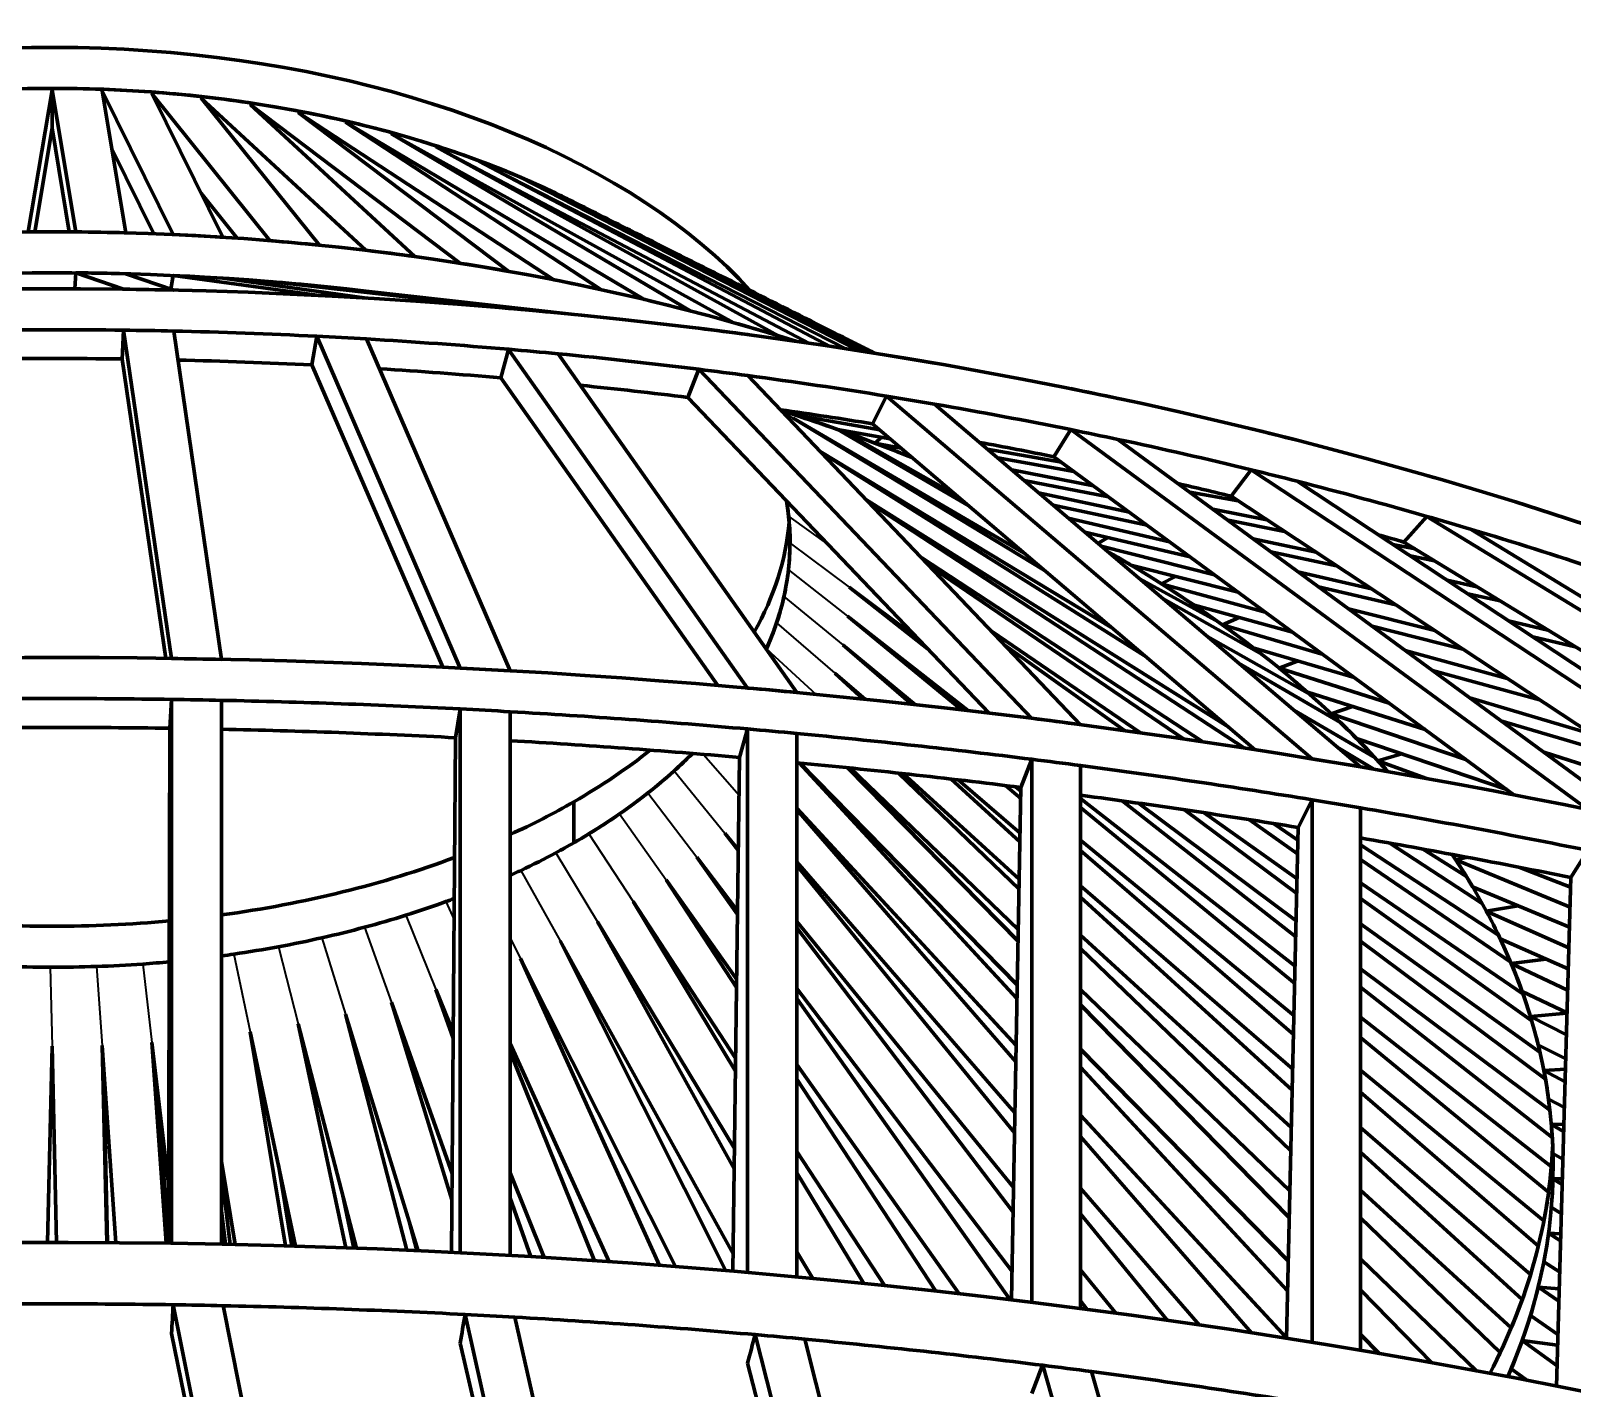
# Model space of a CAD drawing. Header units: inches. Extents: x -0.1 to 57.6, y -5.7 to 33.1.
# Drawn here: x 42.706 to 45.13, y 12.828 to 14.963 of the extents above; entities that cross this region are included whole.
import ezdxf

# ---------------------------------------------------------------- set-up
doc = ezdxf.new("R2010")
doc.units = ezdxf.units.IN
doc.header["$LTSCALE"] = 0.75
doc.header["$MEASUREMENT"] = 0
doc.layers.add('Visible', color=7, linetype='Continuous', lineweight=70)
doc.layers.add('Visible Narrow', color=7, linetype='Continuous', lineweight=35)

msp = doc.modelspace()

# ---------------------------------------------------------------- linework, layer by layer
at = {"layer": 'Visible', "extrusion": (0, 0.817547, -0.575862)}
for p, q in [((42.7394, 14.8696), (42.7021, 14.6464)), ((42.7394, 14.8696), (42.7766, 14.6464)), ((42.7394, 14.8094), (42.7394, 14.8696)), ((42.8181, 14.8682), (42.9297, 14.6423)), ((42.8181, 14.8682), (42.8553, 14.645)), ((42.8965, 14.8639), (43.082, 14.6327)), ((42.8965, 14.8639), (43.0081, 14.638)), ((42.9742, 14.8568), (43.233, 14.6175)), ((42.9742, 14.8568), (43.1598, 14.6256)), ((43.0511, 14.8469), (43.382, 14.597)), ((43.0511, 14.8469), (43.3099, 14.6076)), ((43.1267, 14.8343), (43.5285, 14.5711)), ((43.1267, 14.8343), (43.4577, 14.5843)), ((43.2008, 14.8189), (43.6719, 14.5399)), ((43.2008, 14.8189), (43.6026, 14.5557)), ((42.7394, 14.8094), (42.7122, 14.6465)), ((42.7394, 14.8094), (42.7666, 14.6465)), ((43.273, 14.8009), (43.8116, 14.5036)), ((43.273, 14.8009), (43.7442, 14.5219)), ((42.8332, 14.7773), (42.8994, 14.6436)), ((43.3432, 14.7803), (43.9298, 14.4714)), ((43.3432, 14.7803), (43.8818, 14.483)), ((43.411, 14.7572), (43.9865, 14.463)), ((43.411, 14.7572), (43.9631, 14.4665)), ((43.4761, 14.7318), (44.0203, 14.4577)), ((43.4761, 14.7318), (44.0084, 14.4595)), ((42.9739, 14.7073), (43.0307, 14.6365)), ((43.5383, 14.704), (44.0334, 14.4556)), ((43.5383, 14.704), (44.0305, 14.4561)), ((42.7753, 14.557), (42.7766, 14.5821)), ((42.852, 14.5563), (42.7766, 14.5821)), ((42.9307, 14.5549), (42.8553, 14.5806)), ((42.9262, 14.5564), (42.9297, 14.5779)), ((43.1556, 14.5468), (42.9297, 14.5779)), ((43.234, 14.5425), (43.0081, 14.5737)), ((43.0808, 14.5636), (43.082, 14.5683)), ((43.4575, 14.5262), (43.082, 14.5683)), ((43.5353, 14.5191), (43.1598, 14.5612)), ((43.233, 14.553), (43.233, 14.5532)), ((43.5604, 14.5167), (43.233, 14.5532)), ((42.8496, 14.4466), (42.852, 14.4919)), ((42.8496, 14.4466), (42.852, 14.4919)), ((42.9274, 13.9756), (42.852, 14.4919)), ((42.9274, 13.9756), (42.852, 14.4919)), ((43.0061, 13.9742), (42.9307, 14.4905)), ((43.0061, 13.9742), (42.9307, 14.4905)), ((43.1482, 14.4372), (43.1556, 14.4824)), ((43.1482, 14.4372), (43.1556, 14.4824)), ((43.3815, 13.9606), (43.1556, 14.4824)), ((43.3815, 13.9606), (43.1556, 14.4824)), ((43.4598, 13.9563), (43.234, 14.4781)), ((43.4598, 13.9563), (43.234, 14.4781)), ((43.4452, 14.4171), (43.4575, 14.4618)), ((43.4452, 14.4171), (43.4575, 14.4618)), ((43.833, 13.9292), (43.4575, 14.4618)), ((43.833, 13.9292), (43.4575, 14.4618)), ((43.9107, 13.9221), (43.5353, 14.4548)), ((43.9107, 13.9221), (43.5353, 14.4548)), ((42.9183, 13.9758), (42.8496, 14.4466)), ((42.9183, 13.9758), (42.8496, 14.4466)), ((43.3539, 13.962), (43.1482, 14.4372)), ((43.3539, 13.962), (43.1482, 14.4372)), ((43.7394, 14.3862), (43.7566, 14.4304)), ((43.7394, 14.3862), (43.7566, 14.4304)), ((44.2802, 13.8815), (43.7566, 14.4304)), ((44.2802, 13.8815), (43.7566, 14.4304)), ((43.7862, 13.9332), (43.4452, 14.4171)), ((43.7862, 13.9332), (43.4452, 14.4171)), ((44.357, 13.8716), (43.8334, 14.4206)), ((44.357, 13.8716), (43.8334, 14.4206)), ((44.2129, 13.8898), (43.7394, 14.3862)), ((44.2129, 13.8898), (43.7394, 14.3862)), ((44.0297, 14.3447), (44.0517, 14.3883)), ((44.0297, 14.3447), (44.0517, 14.3883)), ((44.7213, 13.8178), (44.0517, 14.3883)), ((44.7213, 13.8178), (44.0517, 14.3883)), ((44.7969, 13.8051), (44.1273, 14.3756)), ((44.7969, 13.8051), (44.1273, 14.3756)), ((43.9048, 14.3534), (44.2998, 14.1146)), ((43.9048, 14.3534), (44.2683, 14.1414)), ((43.907, 14.3589), (43.9112, 14.363)), ((44.041, 14.3351), (43.907, 14.3589)), ((44.0574, 14.3212), (43.9748, 14.3359)), ((43.9751, 14.3358), (44.1814, 14.2155)), ((43.9845, 14.3324), (44.1609, 14.233)), ((44.6313, 13.8322), (44.0297, 14.3447)), ((44.6313, 13.8322), (44.0297, 14.3447)), ((44.3149, 14.2929), (44.3416, 14.3355)), ((44.3149, 14.2929), (44.3416, 14.3355)), ((45.1545, 13.7382), (44.3416, 14.3355)), ((45.1545, 13.7382), (44.3416, 14.3355)), ((44.0335, 14.3144), (44.0442, 14.3235)), ((44.0748, 14.3063), (44.0335, 14.3144)), ((44.3267, 14.2842), (44.2102, 14.305)), ((45.2286, 13.7228), (44.4156, 14.3202)), ((45.2286, 13.7228), (44.4156, 14.3202)), ((43.9475, 14.301), (44.4069, 14.0233)), ((43.9484, 14.3001), (44.457, 13.9806)), ((44.3464, 14.2697), (44.2266, 14.291)), ((45.0385, 13.7612), (44.3149, 14.2929)), ((45.0385, 13.7612), (44.3149, 14.2929)), ((44.3771, 14.2471), (44.2486, 14.2723)), ((44.4008, 14.2298), (44.268, 14.2558)), ((44.5939, 14.2308), (44.6251, 14.2724)), ((44.5939, 14.2308), (44.6251, 14.2724)), ((45.5783, 13.6431), (44.6251, 14.2724)), ((45.5783, 13.6431), (44.6251, 14.2724)), ((45.6506, 13.6251), (44.6974, 14.2544)), ((45.6506, 13.6251), (44.6974, 14.2544)), ((44.4336, 14.2057), (44.2909, 14.2362)), ((44.6046, 14.2237), (44.5285, 14.2373)), ((45.4308, 13.6782), (44.5939, 14.2308)), ((45.4308, 13.6782), (44.5939, 14.2308)), ((44.0191, 14.2259), (44.5898, 13.8675)), ((44.0234, 14.2214), (44.6148, 13.8347)), ((44.4614, 14.1853), (44.3136, 14.2169)), ((44.65, 14.1937), (44.5651, 14.2103)), ((44.4967, 14.1593), (44.3376, 14.1964)), ((44.6774, 14.1756), (44.5888, 14.193)), ((44.8655, 14.1588), (44.9013, 14.1992)), ((44.8655, 14.1588), (44.9013, 14.1992)), ((45.9909, 13.5329), (44.9013, 14.1992)), ((45.9909, 13.5329), (44.9013, 14.1992)), ((44.529, 14.1356), (44.3638, 14.1741)), ((44.3842, 14.1567), (44.3998, 14.1657)), ((44.7272, 14.1428), (44.6282, 14.164)), ((45.8035, 13.5852), (44.8655, 14.1588)), ((45.8035, 13.5852), (44.8655, 14.1588)), ((46.061, 13.5123), (44.9714, 14.1786)), ((46.061, 13.5123), (44.9714, 14.1786)), ((44.1071, 14.1337), (44.5491, 13.8447)), ((44.5675, 14.1073), (44.3893, 14.1524)), ((44.7596, 14.1214), (44.656, 14.1436)), ((44.8829, 14.1482), (44.848, 14.155)), ((44.9135, 14.1294), (44.8754, 14.1369)), ((44.1176, 14.1226), (44.5186, 13.8492)), ((44.6048, 14.0798), (44.4362, 14.1226)), ((44.8145, 14.0851), (44.6988, 14.1121)), ((43.9928, 14.0877), (44.1163, 13.991)), ((43.9928, 14.0877), (44.1016, 14.0065)), ((44.45, 14.1007), (44.5743, 14.0327)), ((44.4838, 14.0933), (44.5064, 14.1048)), ((44.6474, 14.0485), (44.4838, 14.0933)), ((44.8525, 14.0601), (44.7311, 14.0884)), ((44.9803, 14.0886), (44.9333, 14.0986)), ((44.4861, 14.0699), (44.6426, 13.9817)), ((44.6903, 14.017), (44.5359, 14.0593)), ((45.0167, 14.0663), (44.9658, 14.0772)), ((43.9903, 14.0423), (44.1698, 13.8948)), ((43.9903, 14.0423), (44.1805, 13.8936)), ((44.5803, 14.0285), (44.6062, 14.0401)), ((44.9139, 14.0195), (44.778, 14.0539)), ((45.0917, 14.0204), (45.03, 14.0348)), ((44.2169, 14.0185), (44.4511, 13.8588)), ((44.7383, 13.9818), (44.5803, 14.0285)), ((44.958, 13.9904), (44.8153, 14.0265)), ((43.9829, 13.9972), (44.091, 13.9037)), ((43.9829, 13.9972), (44.0975, 13.903)), ((44.2382, 13.9962), (44.426, 13.8623)), ((44.5564, 14.01), (44.7179, 13.919)), ((44.7874, 13.9457), (44.6285, 13.9926)), ((45.0277, 13.9444), (44.8673, 13.9883)), ((45.1346, 13.9942), (45.0679, 14.0098)), ((44.6052, 13.9685), (44.7657, 13.8749)), ((44.6694, 13.9602), (44.699, 13.9718)), ((43.9706, 13.9524), (44.0151, 13.9118)), ((43.9706, 13.9524), (44.0179, 13.9115)), ((44.8424, 13.9053), (44.6694, 13.9602)), ((45.0788, 13.9106), (44.9102, 13.9568)), ((44.8986, 13.864), (44.7137, 13.9227)), ((45.1594, 13.8574), (44.9689, 13.9137)), ((42.9274, 13.9113), (42.9249, 13.8659)), ((42.9249, 13.8659), (42.9274, 13.9113)), ((42.9274, 13.9113), (42.9249, 13.8659)), ((42.9274, 13.9113), (42.9249, 13.8659)), ((42.9274, 13.9113), (42.9249, 13.8659)), ((42.9274, 13.9113), (42.9274, 13.056)), ((42.9274, 13.9113), (42.9274, 13.056)), ((42.9274, 13.9113), (42.9274, 13.056)), ((42.9274, 13.9113), (42.9274, 13.056)), ((42.9274, 13.9113), (42.9274, 13.056)), ((43.0061, 13.9098), (43.0061, 13.0546)), ((43.0061, 13.9098), (43.0061, 13.0546)), ((43.0061, 13.9098), (43.0061, 13.0546)), ((43.0061, 13.9098), (43.0061, 13.0546)), ((43.0061, 13.9098), (43.0061, 13.0546)), ((43.3815, 13.8962), (43.374, 13.8511)), ((43.374, 13.8511), (43.3815, 13.8962)), ((43.3815, 13.8962), (43.374, 13.8511)), ((43.3815, 13.8962), (43.374, 13.8511)), ((43.3815, 13.8962), (43.374, 13.8511)), ((43.3815, 13.8962), (43.3815, 13.0412)), ((43.3815, 13.8962), (43.3815, 13.0412)), ((43.3815, 13.8962), (43.3815, 13.0412)), ((43.3815, 13.8962), (43.3815, 13.0412)), ((43.3815, 13.8962), (43.3815, 13.0412)), ((43.4598, 13.892), (43.4598, 13.0369)), ((43.4598, 13.892), (43.4598, 13.0369)), ((43.4598, 13.892), (43.4598, 13.0369)), ((43.4598, 13.892), (43.4598, 13.0369)), ((43.4598, 13.892), (43.4598, 13.0369)), ((44.6921, 13.8944), (44.8196, 13.8201)), ((44.7509, 13.8889), (44.7844, 13.9003)), ((42.9249, 13.8659), (42.9228, 13.0561)), ((42.9249, 13.8659), (42.9228, 13.0561)), ((42.9249, 13.8659), (42.9228, 13.0561)), ((42.9249, 13.8659), (42.9228, 13.0561)), ((42.9249, 13.8659), (42.9228, 13.0561)), ((44.3569, 13.8717), (44.357, 13.8716)), ((44.963, 13.8167), (44.7509, 13.8889)), ((45.2185, 13.8184), (45.018, 13.8776)), ((43.374, 13.8511), (43.3677, 13.0418)), ((43.374, 13.8511), (43.3677, 13.0418)), ((43.374, 13.8511), (43.3677, 13.0418)), ((43.374, 13.8511), (43.3677, 13.0418)), ((43.374, 13.8511), (43.3677, 13.0418)), ((43.833, 13.8648), (43.8206, 13.82)), ((43.8206, 13.82), (43.833, 13.8648)), ((43.833, 13.8648), (43.8206, 13.82)), ((43.833, 13.8648), (43.8206, 13.82)), ((43.833, 13.8648), (43.8206, 13.82)), ((43.833, 13.8648), (43.833, 13.0101)), ((43.833, 13.8648), (43.833, 13.0101)), ((43.833, 13.8648), (43.833, 13.0101)), ((43.833, 13.8648), (43.833, 13.0101)), ((43.833, 13.8648), (43.833, 13.0101)), ((43.9107, 13.8577), (43.9107, 13.0031)), ((43.9107, 13.8577), (43.9107, 13.0031)), ((43.9107, 13.8577), (43.9107, 13.0031)), ((43.9107, 13.8577), (43.9107, 13.0031)), ((43.9107, 13.8577), (43.9107, 13.0031)), ((45.0274, 13.7694), (44.791, 13.8499)), ((43.8206, 13.82), (43.8101, 13.0121)), ((43.8206, 13.82), (43.8101, 13.0121)), ((43.8206, 13.82), (43.8101, 13.0121)), ((43.8206, 13.82), (43.8101, 13.0121)), ((43.8206, 13.82), (43.8101, 13.0121)), ((44.2802, 13.8171), (44.263, 13.7729)), ((44.263, 13.7729), (44.2802, 13.8171)), ((44.2802, 13.8171), (44.263, 13.7729)), ((44.2802, 13.8171), (44.263, 13.7729)), ((44.2802, 13.8171), (44.263, 13.7729)), ((44.2802, 13.8171), (44.2802, 12.9629)), ((44.2802, 13.8171), (44.2802, 12.9629)), ((44.2802, 13.8171), (44.2802, 12.9629)), ((44.2802, 13.8171), (44.2802, 12.9629)), ((44.2802, 13.8171), (44.2802, 12.9629)), ((44.7602, 13.8364), (44.8179, 13.8015)), ((44.8245, 13.8147), (44.8619, 13.8257)), ((45.3134, 13.7557), (45.0853, 13.8282)), ((43.9145, 13.8114), (44.2569, 13.4411)), ((43.9152, 13.8113), (44.2573, 13.4627)), ((43.9911, 13.8038), (44.2586, 13.5312)), ((43.995, 13.8034), (44.2589, 13.5494)), ((44.0705, 13.7954), (44.2601, 13.613)), ((44.078, 13.7946), (44.2603, 13.6284)), ((44.357, 13.8073), (44.357, 12.9532)), ((44.357, 13.8073), (44.357, 12.9532)), ((44.357, 13.8073), (44.357, 12.9532)), ((44.357, 13.8073), (44.357, 12.9532)), ((44.357, 13.8073), (44.357, 12.9532)), ((44.9011, 13.7868), (44.8245, 13.8147)), ((44.153, 13.7862), (44.2614, 13.6874)), ((44.1644, 13.7848), (44.2617, 13.7008)), ((44.2389, 13.7759), (44.2627, 13.7554)), ((44.263, 13.7729), (44.2483, 12.9669)), ((44.263, 13.7729), (44.2483, 12.9669)), ((44.263, 13.7729), (44.2483, 12.9669)), ((44.263, 13.7729), (44.2483, 12.9669)), ((44.263, 13.7729), (44.2483, 12.9669)), ((44.2547, 13.7739), (44.2629, 13.7672)), ((43.5601, 13.7503), (43.5601, 13.6859)), ((43.5601, 13.7503), (43.5601, 13.6859)), ((44.357, 13.7555), (44.6942, 13.4918)), ((44.4221, 13.7518), (44.6953, 13.5382)), ((44.4478, 13.7482), (44.6959, 13.5632)), ((44.7213, 13.7534), (44.6993, 13.7098)), ((44.6993, 13.7098), (44.7213, 13.7534)), ((44.7213, 13.7534), (44.6993, 13.7098)), ((44.7213, 13.7534), (44.6993, 13.7098)), ((44.7213, 13.7534), (44.6993, 13.7098)), ((44.7213, 13.7534), (44.7213, 12.8999)), ((44.7213, 13.7534), (44.7213, 12.8999)), ((44.7213, 13.7534), (44.7213, 12.8999)), ((44.7213, 13.7534), (44.7213, 12.8999)), ((44.7213, 13.7534), (44.7213, 12.8999)), ((43.9107, 13.7401), (44.2556, 13.3671)), ((43.9107, 13.7375), (44.2551, 13.3412)), ((44.357, 13.7411), (44.6936, 13.4646)), ((44.5201, 13.7378), (44.6969, 13.6059)), ((44.5514, 13.7331), (44.6974, 13.629)), ((44.6227, 13.7221), (44.6983, 13.6683)), ((44.7969, 13.7407), (44.7969, 12.8874)), ((44.7969, 13.7407), (44.7969, 12.8874)), ((44.7969, 13.7407), (44.7969, 12.8874)), ((44.7969, 13.7407), (44.7969, 12.8874)), ((44.7969, 13.7407), (44.7969, 12.8874)), ((43.7977, 13.7009), (43.8187, 13.6732)), ((43.7977, 13.7009), (43.8188, 13.675)), ((44.6602, 13.7162), (44.6988, 13.6898)), ((44.6993, 13.7098), (44.6806, 12.9064)), ((44.6993, 13.7098), (44.6806, 12.9064)), ((44.6993, 13.7098), (44.6806, 12.9064)), ((44.6993, 13.7098), (44.6806, 12.9064)), ((44.6993, 13.7098), (44.6806, 12.9064)), ((44.357, 13.6899), (44.6924, 13.4143)), ((44.357, 13.6738), (44.6917, 13.3845)), ((44.7969, 13.6827), (45.0143, 13.5405)), ((44.8433, 13.6853), (44.9885, 13.5904)), ((44.8946, 13.6761), (44.9637, 13.6327)), ((45.1545, 13.6738), (45.1279, 13.6312)), ((45.1279, 13.6312), (45.1545, 13.6738)), ((45.1545, 13.6738), (45.1279, 13.6312)), ((45.1545, 13.6738), (45.1279, 13.6312)), ((45.1545, 13.6738), (45.1279, 13.6312)), ((43.7534, 13.6634), (43.8174, 13.5729)), ((43.7534, 13.6634), (43.8175, 13.5791)), ((43.9107, 13.6559), (44.2537, 13.2614)), ((43.9107, 13.6503), (44.2531, 13.2299)), ((44.7969, 13.6594), (45.0334, 13.498)), ((44.9468, 13.6592), (44.9652, 13.663)), ((45.1266, 13.5845), (44.9468, 13.6592)), ((45.1274, 13.6161), (45.0477, 13.6472)), ((43.7051, 13.6276), (43.8159, 13.4585)), ((43.7051, 13.6276), (43.8161, 13.4708)), ((44.7969, 13.623), (45.0526, 13.4486)), ((45.1279, 13.6312), (45.1053, 12.8311)), ((45.1279, 13.6312), (45.1053, 12.8311)), ((45.1279, 13.6312), (45.1053, 12.8311)), ((45.1279, 13.6312), (45.1053, 12.8311)), ((45.1279, 13.6312), (45.1053, 12.8311)), ((44.357, 13.6184), (44.6905, 13.3301)), ((44.357, 13.6003), (44.6897, 13.2971)), ((45.1257, 13.5533), (44.9735, 13.6166)), ((43.6531, 13.5936), (43.8142, 13.3267)), ((43.6531, 13.5936), (43.8145, 13.3473)), ((44.7969, 13.598), (45.0664, 13.4059)), ((44.995, 13.5785), (45.045, 13.5868)), ((45.1248, 13.5209), (44.995, 13.5785)), ((43.5974, 13.5615), (43.8122, 13.1731)), ((43.5974, 13.5615), (43.8126, 13.2051)), ((43.9107, 13.5621), (44.2515, 13.1436)), ((43.9107, 13.5522), (44.2508, 13.1051)), ((44.7969, 13.5582), (45.0794, 13.3568)), ((43.5383, 13.5315), (43.7991, 13.013)), ((43.5383, 13.5315), (43.8105, 13.0395)), ((44.357, 13.5404), (44.6883, 13.2384)), ((44.7969, 13.5313), (45.0881, 13.3141)), ((45.1238, 13.4875), (45.0169, 13.5349)), ((43.4761, 13.5037), (43.6948, 13.0213)), ((43.4761, 13.5037), (43.7197, 13.0194)), ((44.357, 13.5197), (44.6875, 13.2016)), ((45.0342, 13.4961), (45.0887, 13.5031)), ((44.7969, 13.4878), (45.0951, 13.2654)), ((45.1229, 13.4543), (45.0342, 13.4961)), ((43.3432, 13.4552), (43.3703, 13.3788)), ((43.3432, 13.4552), (43.3704, 13.3878)), ((43.9107, 13.4565), (44.2491, 13.0116)), ((44.357, 13.455), (44.686, 13.1383)), ((44.7969, 13.4587), (45.0987, 13.2226)), ((43.273, 13.4346), (43.3684, 13.1245)), ((43.273, 13.4346), (43.3687, 13.1656)), ((43.9107, 13.4411), (44.2461, 12.9671)), ((44.357, 13.431), (44.685, 13.0967)), ((45.1219, 13.4186), (45.0514, 13.4519)), ((43.2008, 13.4166), (43.2972, 13.0452)), ((43.2008, 13.4166), (43.3152, 13.0443)), ((44.7969, 13.4115), (45.0973, 13.1765)), ((45.0645, 13.4125), (45.1218, 13.4177)), ((45.1209, 13.3841), (45.0645, 13.4125)), ((43.0511, 13.3885), (43.1064, 13.0521)), ((43.0511, 13.3885), (43.1225, 13.0516)), ((43.1267, 13.4012), (43.2013, 13.049)), ((43.1267, 13.4012), (43.2182, 13.0484)), ((42.7394, 13.3659), (42.7321, 13.0574)), ((42.7394, 13.3659), (42.7466, 13.0574)), ((42.8181, 13.3673), (42.8254, 13.0571)), ((42.8181, 13.3673), (42.8399, 13.057)), ((42.8965, 13.3716), (42.9187, 13.0561)), ((42.8965, 13.3716), (42.9231, 13.1451)), ((43.4598, 13.3704), (43.6155, 13.0271)), ((43.4598, 13.3573), (43.5927, 13.0287)), ((44.357, 13.3611), (44.6834, 13.0285)), ((44.7969, 13.3797), (45.0929, 13.1365)), ((45.1198, 13.3461), (45.0768, 13.3677)), ((42.8202, 13.3372), (42.8268, 13.0571)), ((43.9107, 13.337), (44.1658, 12.9766)), ((44.357, 13.3329), (44.6823, 12.9811)), ((43.9107, 13.3139), (44.1291, 12.9807)), ((44.7969, 13.3285), (45.0855, 13.0914)), ((45.0855, 13.328), (45.1194, 13.3298)), ((45.1188, 13.3102), (45.0855, 13.328)), ((44.7969, 13.2936), (45.0768, 13.0516)), ((42.907, 13.2815), (42.9228, 13.0572)), ((45.1177, 13.2696), (45.0929, 13.2828)), ((44.357, 13.2575), (44.6806, 12.9076)), ((44.7969, 13.2381), (45.0645, 13.0068)), ((45.0973, 13.2428), (45.1169, 13.2432)), ((45.1166, 13.2319), (45.0973, 13.2428)), ((44.357, 13.224), (44.6256, 12.915)), ((43.9107, 13.2004), (44.049, 12.9894)), ((44.7969, 13.1994), (45.0514, 12.9675)), ((45.1154, 13.1886), (45.0998, 13.1975)), ((43.0061, 13.1849), (43.0276, 13.0541)), ((43.0061, 13.1673), (43.0194, 13.0543)), ((43.0954, 13.1794), (43.1164, 13.0518)), ((43.4598, 13.1666), (43.5135, 13.0338)), ((43.9107, 13.1669), (44.0159, 12.9928)), ((44.357, 13.1425), (44.5441, 12.9273)), ((44.7969, 13.1395), (45.0342, 12.9232)), ((45.0998, 13.1574), (45.1145, 13.1572)), ((45.1142, 13.1487), (45.0998, 13.1574)), ((43.1962, 13.1333), (43.2142, 13.0485)), ((43.4598, 13.1271), (43.4926, 13.035)), ((43.0061, 13.1071), (43.0123, 13.0545)), ((43.301, 13.0905), (43.3129, 13.0444)), ((44.357, 13.1024), (44.4937, 12.9345)), ((44.7969, 13.0962), (45.0169, 12.8844)), ((45.1129, 13.1027), (45.0973, 13.1121)), ((45.0929, 13.0721), (45.112, 13.0711)), ((45.1117, 13.06), (45.0929, 13.0721)), ((43.9107, 13.0426), (43.9361, 13.0007)), ((44.7969, 13.0316), (44.9803, 12.855)), ((45.1103, 13.011), (45.0855, 13.027)), ((44.357, 13.0141), (44.4127, 12.9458)), ((44.7969, 12.9827), (44.9096, 12.8678)), ((45.0768, 12.9872), (45.1096, 12.9843)), ((45.109, 12.9652), (45.0768, 12.9872)), ((43.386, 10.6747), (42.9299, 12.9594)), ((43.4567, 10.7154), (43.0086, 12.958)), ((43.3889, 12.9442), (43.841, 10.9367)), ((44.357, 12.9655), (44.3674, 12.9518)), ((43.4673, 12.94), (43.9106, 10.9768)), ((45.1076, 12.9129), (45.0645, 12.9425)), ((43.379, 10.7095), (42.9274, 12.9141)), ((43.3815, 12.8991), (43.8348, 10.9332)), ((44.2824, 11.1909), (43.8453, 12.9125)), ((44.3502, 11.23), (43.9231, 12.9054)), ((44.7969, 12.9129), (44.8269, 12.8823)), ((45.0514, 12.9031), (45.1071, 12.8959)), ((45.1062, 12.8632), (45.0514, 12.9031)), ((44.2697, 11.1836), (43.833, 12.8677)), ((44.2973, 12.8642), (44.7056, 11.4346)), ((44.3742, 12.8544), (44.771, 11.4723)), ((45.0603, 12.8399), (45.0342, 12.8589))]:
    msp.add_line(p, q, dxfattribs=at)
at = {"layer": 'Visible', "extrusion": (-4.00636e-16, 1.38778e-16, -1)}
for centre, major_axis, start_param, end_param in [((42.7394, 14.2229), (-1.2394, 0), 0.785398, 2.658596), ((42.7394, 14.1585), (1.2394, 0), -0.942122, -0.87929)]:
    msp.add_ellipse(centre, major_axis=major_axis, ratio=0.575862, start_param=start_param, end_param=end_param, dxfattribs=at)
at = {"layer": 'Visible', "extrusion": (-2.63764e-16, 2.77556e-16, -1)}
msp.add_ellipse((42.7394, 14.1585), major_axis=(1.2394, 0), ratio=0.575862, start_param=3.995474, end_param=5.429304, dxfattribs=at)
at = {"layer": 'Visible', "extrusion": (-3.05139e-16, 3.46945e-16, -1)}
for start_param, end_param in [(4.649913, 4.712745), (-1.19345, -1.130618)]:
    msp.add_ellipse((42.7394, 14.1585), major_axis=(1.2394, 0), ratio=0.575862, start_param=start_param, end_param=end_param, dxfattribs=at)
at = {"layer": 'Visible', "extrusion": (-2.91347e-16, 3.46945e-16, -1)}
for major_axis, start_param, end_param in [((-1.2394, 0), 1.571152, 1.633984), ((-1.2394, 0), 1.696816, 1.759648), ((1.2394, 0), -1.381945, -1.319113), ((1.2394, 0), -1.319113, -1.256281), ((1.2394, 0), -1.256281, -1.19345), ((-1.2394, 0), 2.010975, 2.073807), ((1.2394, 0), -1.004954, -0.942122), ((1.2394, 0), -0.87929, -0.853881)]:
    msp.add_ellipse((42.7394, 14.1585), major_axis=major_axis, ratio=0.575862, start_param=start_param, end_param=end_param, dxfattribs=at)
at = {"layer": 'Visible', "extrusion": (-2.59515e-16, 5.55112e-16, -1)}
msp.add_ellipse((42.7394, 14.1585), major_axis=(-1.2394, 0), ratio=0.575862, start_param=1.633984, end_param=1.696816, dxfattribs=at)
at = {"layer": 'Visible', "extrusion": (-3.94474e-16, 4.85723e-16, -1)}
msp.add_ellipse((42.7394, 14.1585), major_axis=(1.2394, 0), ratio=0.575862, start_param=-1.067786, end_param=-1.004954, dxfattribs=at)
at = {"layer": 'Visible', "extrusion": (-3.22796e-16, 2.77556e-16, -1)}
for centre, major_axis, start_param, end_param in [((42.7394, 13.2419), (2.4394, 0), 4.211973, 5.212805), ((42.7394, 13.2419), (2.4394, 0), -1.492689, -1.460408), ((42.7394, 13.2419), (-2.4394, 0), 1.774568, 1.806848), ((42.7394, 13.1775), (2.4394, 0), -1.429857, -1.397577)]:
    msp.add_ellipse(centre, major_axis=major_axis, ratio=0.575862, start_param=start_param, end_param=end_param, dxfattribs=at)
at = {"layer": 'Visible', "extrusion": (-3.57761e-16, 2.08167e-16, -1)}
for major_axis, start_param, end_param in [((-2.4394, 0), 1.586072, 1.618352), ((2.4394, 0), -1.429857, -1.397577), ((2.4394, 0), -1.178529, -1.146249)]:
    msp.add_ellipse((42.7394, 13.2419), major_axis=major_axis, ratio=0.575862, start_param=start_param, end_param=end_param, dxfattribs=at)
at = {"layer": 'Visible', "extrusion": (-2.91684e-16, 4.85723e-16, -1)}
for centre, major_axis, start_param, end_param in [((42.7394, 11.7703), (4.8394, 0), 3.926991, 5.652786), ((42.7394, 11.7059), (-4.8394, 0), 1.594077, 1.610348), ((42.7394, 11.7059), (-4.8394, 0), 1.594077, 1.610348), ((42.7394, 11.7059), (-4.8394, 0), 1.610348, 1.656909), ((42.7394, 11.7059), (4.8394, 0), -1.484684, -1.468413), ((42.7394, 11.7059), (4.8394, 0), -1.296188, -1.279918), ((42.7394, 11.7059), (4.8394, 0), -1.233357, -1.217086)]:
    msp.add_ellipse(centre, major_axis=major_axis, ratio=0.575862, start_param=start_param, end_param=end_param, dxfattribs=at)
at = {"layer": 'Visible', "extrusion": (-3.01704e-16, 3.46945e-16, -1)}
for centre, major_axis, start_param, end_param in [((42.7394, 13.2419), (2.4394, 0), -1.304193, -1.271913), ((42.7394, 13.1775), (-2.4394, 0), 1.367025, 1.774568), ((42.7394, 13.1775), (-2.4394, 0), 1.586072, 1.618352), ((42.7394, 13.1775), (2.4394, 0), -1.492689, -1.460408), ((42.7394, 13.2419), (-2.4394, 0), 1.900231, 1.932512), ((42.7394, 13.2419), (-2.4394, 0), 2.025895, 2.058175)]:
    msp.add_ellipse(centre, major_axis=major_axis, ratio=0.575862, start_param=start_param, end_param=end_param, dxfattribs=at)
at = {"layer": 'Visible', "extrusion": (-3.46945e-16, 3.46945e-16, -1)}
for centre, major_axis, start_param, end_param in [((42.7394, 11.7703), (-4.8394, 0), 1.594077, 1.610348), ((42.7394, 11.7059), (-4.8394, 0), 1.547516, 1.594077), ((42.7394, 11.7059), (4.8394, 0), -1.421852, -1.405581), ((42.7394, 11.7059), (-4.8394, 0), 1.736011, 1.782572), ((42.7394, 11.7059), (-4.8394, 0), 1.782572, 1.798843), ((42.7394, 11.7059), (-4.8394, 0), 1.782572, 1.798843), ((42.7394, 11.7059), (4.8394, 0), -1.296188, -1.279918), ((42.7394, 11.7059), (4.8394, 0), -1.233357, -1.217086), ((42.7394, 11.7059), (4.8394, 0), -1.217086, -1.170525), ((42.7394, 11.7059), (-4.8394, 0), 1.971068, 1.987339), ((42.7394, 11.7059), (-4.8394, 0), 1.971068, 1.987339), ((42.7394, 11.7059), (-4.8394, 0), 1.987339, 2.0339), ((42.7394, 11.7059), (4.8394, 0), -1.107693, -1.091422), ((42.7394, 11.7059), (-4.8394, 0), 2.050171, 2.096732)]:
    msp.add_ellipse(centre, major_axis=major_axis, ratio=0.575862, start_param=start_param, end_param=end_param, dxfattribs=at)
at = {"layer": 'Visible', "extrusion": (-2.4664e-16, 4.85723e-16, -1)}
for major_axis, start_param, end_param in [((4.8394, 0), -1.484684, -1.468413), ((-4.8394, 0), 2.0339, 2.050171)]:
    msp.add_ellipse((42.7394, 11.7703), major_axis=major_axis, ratio=0.575862, start_param=start_param, end_param=end_param, dxfattribs=at)
at = {"layer": 'Visible', "extrusion": (-3.94648e-16, 3.46945e-16, -1)}
for centre, major_axis, start_param, end_param in [((42.7394, 11.7703), (4.8394, 0), -1.421852, -1.405581), ((42.7394, 11.7703), (-4.8394, 0), 1.782572, 1.798843), ((42.7394, 11.7703), (4.8394, 0), -1.296188, -1.279918), ((42.7394, 11.7703), (4.8394, 0), -1.233357, -1.217086), ((42.7394, 11.7059), (4.8394, 0), -1.107693, -1.091422)]:
    msp.add_ellipse(centre, major_axis=major_axis, ratio=0.575862, start_param=start_param, end_param=end_param, dxfattribs=at)
at = {"layer": 'Visible', "extrusion": (-1.73605e-16, 4.16334e-16, -1)}
for major_axis, start_param, end_param in [((4.8394, 0), -1.484684, -1.468413), ((4.8394, 0), -1.468413, -1.421852), ((4.8394, 0), -1.421852, -1.405581), ((-4.8394, 0), 1.798843, 1.845404), ((4.8394, 0), -1.279918, -1.233357)]:
    msp.add_ellipse((42.7394, 11.7059), major_axis=major_axis, ratio=0.575862, start_param=start_param, end_param=end_param, dxfattribs=at)
at = {"layer": 'Visible', "extrusion": (-3.61307e-16, 3.46945e-16, -1)}
for major_axis, start_param, end_param in [((-4.7606, 0), 1.54765, 1.593942), ((4.7606, 0), -1.39539, -1.359155), ((4.7606, 0), -1.259438, -1.233491)]:
    msp.add_ellipse((42.7394, 11.7059), major_axis=major_axis, ratio=0.575862, start_param=start_param, end_param=end_param, dxfattribs=at)
at = {"layer": 'Visible', "extrusion": (-2.77556e-16, 6.245e-16, -1)}
msp.add_ellipse((42.7394, 11.7059), major_axis=(4.7606, 0), ratio=0.575862, start_param=-1.529193, end_param=-1.484819, dxfattribs=at)
at = {"layer": 'Visible', "extrusion": (-2.91918e-16, 6.245e-16, -1)}
for major_axis, start_param, end_param in [((-4.7606, 0), 1.679161, 1.719606), ((-4.7606, 0), 1.813754, 1.84527), ((-4.7606, 0), 1.951958, 1.970933), ((4.7606, 0), -1.117382, -1.107827)]:
    msp.add_ellipse((42.7394, 11.7059), major_axis=major_axis, ratio=0.575862, start_param=start_param, end_param=end_param, dxfattribs=at)
at = {"layer": 'Visible', "extrusion": (-3.51944e-16, 4.16334e-16, -1)}
for major_axis, start_param, end_param in [((-2.3606, 0), 2.077794, 2.181029), ((2.3606, 0), -0.368784, 0.246406)]:
    msp.add_ellipse((42.7394, 13.1775), major_axis=major_axis, ratio=0.575862, start_param=start_param, end_param=end_param, dxfattribs=at)
at = {"layer": 'Visible'}
for centre, major_axis, start_param, end_param in [((42.7394, 13.1775), (2.3606, 0), 1.020047, 1.053404), ((42.7394, 13.1775), (-2.3606, 0), 4.102156, 4.132165), ((42.7394, 14.1585), (1.1606, 0), 0.06032, 0.097503), ((42.7394, 14.1585), (1.1606, 0), -0.002512, 0.06032), ((42.7394, 14.1585), (1.1606, 0), -0.065344, -0.002512), ((42.7394, 13.1775), (2.3606, 0), 0.76872, 0.791323), ((42.7394, 14.1585), (1.1606, 0), -0.128176, -0.065344), ((42.7394, 13.1775), (2.3606, 0), 0.705888, 0.739245), ((42.7394, 14.1585), (1.1606, 0), -0.191007, -0.128176), ((42.7394, 14.1585), (-1.1606, 0), 2.887753, 2.950585), ((42.7394, 13.1775), (-2.3606, 0), 3.784649, 3.818006), ((42.7394, 13.1775), (-2.3606, 0), 3.721817, 3.755174), ((42.7394, 9.7438), (7.2394, 0), 1.533942, 1.544819), ((42.7394, 9.7438), (7.2394, 0), 1.533942, 1.544819), ((42.7394, 9.7438), (7.2394, 0), 1.533942, 1.544819), ((42.7394, 9.7438), (7.2394, 0), 1.533942, 1.544819), ((42.7394, 9.7438), (7.2394, 0), 1.47111, 1.481987), ((42.7394, 9.7438), (7.2394, 0), 1.47111, 1.481987), ((42.7394, 9.7438), (7.2394, 0), 1.47111, 1.481987), ((42.7394, 9.7438), (7.2394, 0), 1.47111, 1.481987), ((42.7394, 13.1775), (-2.3606, 0), 3.658985, 3.692342), ((42.7394, 9.7438), (-7.2394, 0), 4.549871, 4.560748), ((42.7394, 9.7438), (-7.2394, 0), 4.549871, 4.560748), ((42.7394, 9.7438), (-7.2394, 0), 4.549871, 4.560748), ((42.7394, 9.7438), (-7.2394, 0), 4.549871, 4.560748), ((42.7394, 14.1585), (1.1606, 0), -0.567999, -0.520195), ((42.7394, 9.7438), (-7.2394, 0), 4.487039, 4.497916), ((42.7394, 9.7438), (-7.2394, 0), 4.487039, 4.497916), ((42.7394, 9.7438), (-7.2394, 0), 4.487039, 4.497916), ((42.7394, 9.7438), (-7.2394, 0), 4.487039, 4.497916), ((42.7394, 14.1585), (1.1606, 0), -0.63083, -0.567999), ((42.7394, 13.1775), (-2.3606, 0), 3.615338, 3.62951), ((42.7394, 14.1585), (1.1606, 0), -0.693662, -0.63083), ((42.7394, 9.7438), (7.2394, 0), 1.282615, 1.293491), ((42.7394, 9.7438), (7.2394, 0), 1.282615, 1.293491), ((42.7394, 9.7438), (7.2394, 0), 1.282615, 1.293491), ((42.7394, 9.7438), (7.2394, 0), 1.282615, 1.293491), ((42.7394, 14.1585), (1.1606, 0), -0.756494, -0.693662), ((42.7394, 14.1585), (-1.1606, 0), 2.356194, 2.385099), ((42.7394, 13.1775), (2.3606, 0), 0.328897, 0.362254), ((42.7394, 13.1775), (-2.3606, 0), 3.407657, 3.441015), ((42.7394, 13.1775), (-2.3606, 0), 3.344826, 3.378183), ((42.7394, 13.1775), (-2.3606, 0), 3.281994, 3.315351), ((42.7394, 13.1775), (2.3606, 0), 0.077569, 0.110926), ((42.7394, 13.1775), (2.3606, 0), 0.014737, 0.048094), ((42.7394, 13.2419), (-2.3606, 0), 3.093498, 3.117913), ((42.7394, 8.8432), (7.3181, 0), 0.144211, 2.879793), ((42.7394, 13.1775), (2.3606, 0), -0.048094, -0.014737), ((42.7394, 13.2419), (-2.3606, 0), 3.030666, 3.064023), ((42.7394, 13.1775), (-2.3606, 0), 3.030666, 3.064023), ((42.7394, 13.2419), (-2.3606, 0), 2.967834, 3.001192), ((42.7394, 13.1775), (2.3606, 0), -0.173758, -0.140401), ((42.7394, 8.7466), (-7.3181, 0), 4.686353, 4.738425), ((42.7394, 8.7466), (-7.3181, 0), 4.675593, 4.686353), ((42.7394, 8.7466), (-7.3181, 0), 4.623521, 4.675593), ((42.7394, 8.7466), (-7.3181, 0), 4.612761, 4.623521), ((42.7394, 13.2419), (2.3606, 0), -0.23659, -0.203233), ((42.7394, 8.7466), (7.3181, 0), 1.419097, 1.471169), ((42.7394, 8.7466), (7.3181, 0), 1.408337, 1.419097), ((42.7394, 8.7466), (7.3181, 0), 1.356265, 1.408337), ((42.7394, 13.1775), (2.3606, 0), -0.23659, -0.203233), ((42.7394, 13.2419), (-2.3606, 0), 2.850125, 2.875528), ((42.7394, 8.7466), (-7.3181, 0), 4.487098, 4.497857), ((42.7394, 8.7466), (-7.3181, 0), 4.435025, 4.487098)]:
    msp.add_ellipse(centre, major_axis=major_axis, ratio=0.575862, start_param=start_param, end_param=end_param, dxfattribs=at)
at = {"layer": 'Visible', "extrusion": (-2.32512e-16, 2.77556e-16, -1)}
msp.add_ellipse((42.7394, 11.7703), major_axis=(-4.8394, 0), ratio=0.575862, start_param=1.971068, end_param=1.987339, dxfattribs=at)
at = {"layer": 'Visible', "extrusion": (-2.9383e-16, 4.85723e-16, -1)}
for centre, major_axis, start_param, end_param in [((42.7394, 9.8082), (7.2394, 0), 3.403392, 5.497787), ((42.7394, 9.8082), (7.2394, 0), -1.544819, -1.533942), ((42.7394, 9.8082), (7.2394, 0), -1.544819, -1.533942), ((42.7394, 9.8082), (7.2394, 0), -1.419155, -1.408278), ((42.7394, 9.8082), (7.2394, 0), -1.419155, -1.408278), ((42.7394, 9.7438), (7.2394, 0), 4.686411, 4.738367), ((42.7394, 9.7438), (-7.2394, 0), 1.607651, 1.659606), ((42.7394, 9.7438), (7.2394, 0), -1.47111, -1.419155), ((42.7394, 9.8082), (7.2394, 0), -1.356323, -1.345446), ((42.7394, 9.8082), (7.2394, 0), -1.356323, -1.345446), ((42.7394, 9.7438), (-7.2394, 0), 1.733314, 1.785269), ((42.7394, 9.7438), (7.2394, 0), -1.282615, -1.230659)]:
    msp.add_ellipse(centre, major_axis=major_axis, ratio=0.575862, start_param=start_param, end_param=end_param, dxfattribs=at)
at = {"layer": 'Visible', "extrusion": (-2.48271e-16, 4.85723e-16, -1)}
for major_axis, start_param, end_param in [((-1.1606, 0), 3.04409, 3.396013), ((1.1606, 0), 0.819326, 0.882158), ((1.1606, 0), 1.007822, 1.070653), ((-1.1606, 0), 4.275078, 4.33791), ((1.1606, 0), 1.070653, 1.133485), ((-1.1606, 0), 4.33791, 4.400742), ((1.1606, 0), 1.321981, 1.338899), ((-1.1606, 0), 4.652069, 4.714901), ((-1.1606, 0), 4.589237, 4.652069)]:
    msp.add_ellipse((42.7394, 14.1585), major_axis=major_axis, ratio=0.575862, start_param=start_param, end_param=end_param, dxfattribs=at)
at = {"layer": 'Visible', "extrusion": (-2.62829e-16, 4.16334e-16, -1)}
for centre, major_axis, start_param, end_param in [((42.7394, 14.2229), (-1.1606, 0), 3.189769, 3.454414), ((42.7394, 14.2229), (-1.1606, 0), 3.767126, 3.926991), ((42.7394, 14.2229), (-1.1606, 0), 3.926991, 4.04268), ((42.7394, 14.1585), (-1.1606, 0), 3.926991, 3.960919), ((42.7394, 14.1585), (-1.1606, 0), 4.02375, 4.04268), ((42.7394, 14.1585), (-1.1606, 0), 4.135851, 4.149414), ((42.7394, 14.2229), (1.1606, 0), 1.410914, 1.730679), ((42.7394, 14.1585), (-1.1606, 0), -1.568284, -1.505453), ((42.7394, 14.1585), (-1.1606, 0), 4.552653, 4.589237)]:
    msp.add_ellipse(centre, major_axis=major_axis, ratio=0.575862, start_param=start_param, end_param=end_param, dxfattribs=at)
at = {"layer": 'Visible', "extrusion": (-3.27464e-16, 3.46945e-16, -1)}
msp.add_ellipse((42.7394, 13.1775), major_axis=(-2.3606, 0), ratio=0.575862, start_param=2.35027, end_param=2.667847, dxfattribs=at)
at = {"layer": 'Visible', "extrusion": (-3.30671e-16, 3.46945e-16, -1)}
msp.add_ellipse((42.7394, 9.8082), major_axis=(-7.2394, 0), ratio=0.575862, start_param=1.659606, end_param=1.670482, dxfattribs=at)
msp.add_ellipse((42.7394, 9.8082), major_axis=(-7.2394, 0), ratio=0.575862, start_param=1.659606, end_param=1.670482, dxfattribs=at)
at = {"layer": 'Visible', "extrusion": (-3.16682e-16, 4.85723e-16, -1)}
for start_param, end_param in [(4.686471, 4.738307), (-1.533537, -1.482047)]:
    msp.add_ellipse((42.7394, 9.7438), major_axis=(7.1606, 0), ratio=0.575862, start_param=start_param, end_param=end_param, dxfattribs=at)
at = {"layer": 'Visible', "extrusion": (-3.49588e-16, 4.16334e-16, -1)}
for major_axis, start_param, end_param in [((7.1606, 0), -1.47001, -1.419215), ((-7.1606, 0), 1.798668, 1.848042), ((7.1606, 0), -1.279353, -1.230719)]:
    msp.add_ellipse((42.7394, 9.7438), major_axis=major_axis, ratio=0.575862, start_param=start_param, end_param=end_param, dxfattribs=at)
at = {"layer": 'Visible', "extrusion": (-2.92283e-16, 4.16334e-16, -1)}
for centre, major_axis, start_param, end_param in [((42.7394, 14.1585), (1.1606, 0), 0.520195, 0.785398), ((42.7394, 14.2229), (-1.1606, 0), 4.135331, 4.480491), ((42.7394, 14.1585), (-1.1606, 0), 4.400742, 4.463573)]:
    msp.add_ellipse(centre, major_axis=major_axis, ratio=0.575862, start_param=start_param, end_param=end_param, dxfattribs=at)
at = {"layer": 'Visible', "extrusion": (-2.4333e-16, 3.46945e-16, -1)}
msp.add_ellipse((42.7394, 9.8082), major_axis=(-7.2394, 0), ratio=0.575862, start_param=1.848101, end_param=1.858978, dxfattribs=at)
msp.add_ellipse((42.7394, 9.8082), major_axis=(-7.2394, 0), ratio=0.575862, start_param=1.848101, end_param=1.858978, dxfattribs=at)
at = {"layer": 'Visible', "extrusion": (-2.79266e-16, 2.77556e-16, -1)}
msp.add_ellipse((42.7394, 9.7438), major_axis=(7.1606, 0), ratio=0.575862, start_param=-1.406475, end_param=-1.356383, dxfattribs=at)
at = {"layer": 'Visible', "extrusion": (-2.59604e-16, 3.46945e-16, -1)}
msp.add_ellipse((42.7394, 9.7438), major_axis=(-7.2394, 0), ratio=0.575862, start_param=1.796146, end_param=1.848101, dxfattribs=at)
at = {"layer": 'Visible', "extrusion": (-1.87222e-16, 2.77556e-16, -1)}
msp.add_ellipse((42.7394, 13.2419), major_axis=(2.3606, 0), ratio=0.575862, start_param=0.02368, end_param=0.291468, dxfattribs=at)
at = {"layer": 'Visible'}
msp.add_open_spline([(43.5537, 14.6966), (43.5853, 14.6807), (43.6169, 14.6648), (43.7433, 14.6014), (43.838, 14.5539), (43.9664, 14.4894), (44.0002, 14.4725), (44.034, 14.4555)], degree=3, knots=[0, 0, 0, 0, 10, 10, 40.000005, 40.000005, 50.72449, 50.72449, 50.72449, 50.72449], dxfattribs=at)
for points in [[(42.9274, 12.9141), (42.9282, 12.9292), (42.9291, 12.9443), (42.9299, 12.9594)], [(43.3815, 12.8991), (43.3839, 12.9141), (43.3864, 12.9292), (43.3889, 12.9442)], [(43.833, 12.8677), (43.8371, 12.8826), (43.8412, 12.8975), (43.8453, 12.9125)], [(44.2802, 12.82), (44.2859, 12.8347), (44.2916, 12.8495), (44.2973, 12.8642)]]:
    msp.add_open_spline(points, degree=3, dxfattribs=at)
at = {"layer": 'Visible Narrow', "extrusion": (0, 0.817547, -0.575862)}
for p, q in [((42.7398, 14.8722), (42.7394, 14.8696)), ((42.8176, 14.8708), (42.8181, 14.8682)), ((42.8951, 14.8666), (42.8965, 14.8639)), ((42.972, 14.8596), (42.9742, 14.8568)), ((43.048, 14.8498), (43.0511, 14.8469)), ((43.1228, 14.8372), (43.1267, 14.8343)), ((43.196, 14.822), (43.2008, 14.8189)), ((43.2675, 14.8042), (43.273, 14.8009)), ((43.3368, 14.7838), (43.3432, 14.7803)), ((43.4038, 14.761), (43.411, 14.7572)), ((43.4682, 14.7358), (43.4761, 14.7318)), ((43.5297, 14.7083), (43.5383, 14.704)), ((43.8885, 14.3629), (43.9048, 14.3534)), ((43.8979, 14.1988), (43.961, 14.1538)), ((43.9, 14.1569), (43.9928, 14.0877)), ((43.8975, 14.1149), (43.9903, 14.0423)), ((43.8905, 14.0731), (43.9829, 13.9972)), ((43.8789, 14.0316), (43.9706, 13.9524)), ((43.8628, 13.9907), (43.9413, 13.9192)), ((43.7639, 13.8249), (43.8199, 13.7605)), ((43.7178, 13.799), (43.7977, 13.7009)), ((43.6766, 13.7643), (43.7534, 13.6634)), ((43.6318, 13.7312), (43.7051, 13.6276)), ((43.5834, 13.6998), (43.6531, 13.5936)), ((43.5318, 13.6702), (43.5974, 13.5615)), ((43.4769, 13.6425), (43.5383, 13.5315)), ((43.3588, 13.5933), (43.3718, 13.5647)), ((43.2309, 13.5531), (43.273, 13.4346)), ((43.296, 13.572), (43.3432, 13.4552)), ((43.1639, 13.5365), (43.2008, 13.4166)), ((43.4598, 13.536), (43.4761, 13.5037)), ((43.0252, 13.5108), (43.0511, 13.3885)), ((43.0953, 13.5224), (43.1267, 13.4012)), ((42.7365, 13.4902), (42.7394, 13.3659)), ((42.8093, 13.4914), (42.8181, 13.3673)), ((42.882, 13.4952), (42.8965, 13.3716))]:
    msp.add_line(p, q, dxfattribs=at)
at = {"layer": 'Visible Narrow', "extrusion": (-2.9383e-16, 4.85723e-16, -1)}
for major_axis, start_param, end_param in [((-7.2394, 0), 1.596774, 1.607651), ((7.2394, 0), -1.419155, -1.408278), ((7.2394, 0), -1.356323, -1.345446), ((-7.2394, 0), 1.848101, 1.858978)]:
    msp.add_ellipse((42.7394, 9.7438), major_axis=major_axis, ratio=0.575862, start_param=start_param, end_param=end_param, dxfattribs=at)
at = {"layer": 'Visible Narrow', "extrusion": (-2.59604e-16, 3.46945e-16, -1)}
msp.add_ellipse((42.7394, 9.7438), major_axis=(-7.2394, 0), ratio=0.575862, start_param=1.659606, end_param=1.670482, dxfattribs=at)

doc.saveas('drawing.dxf')
